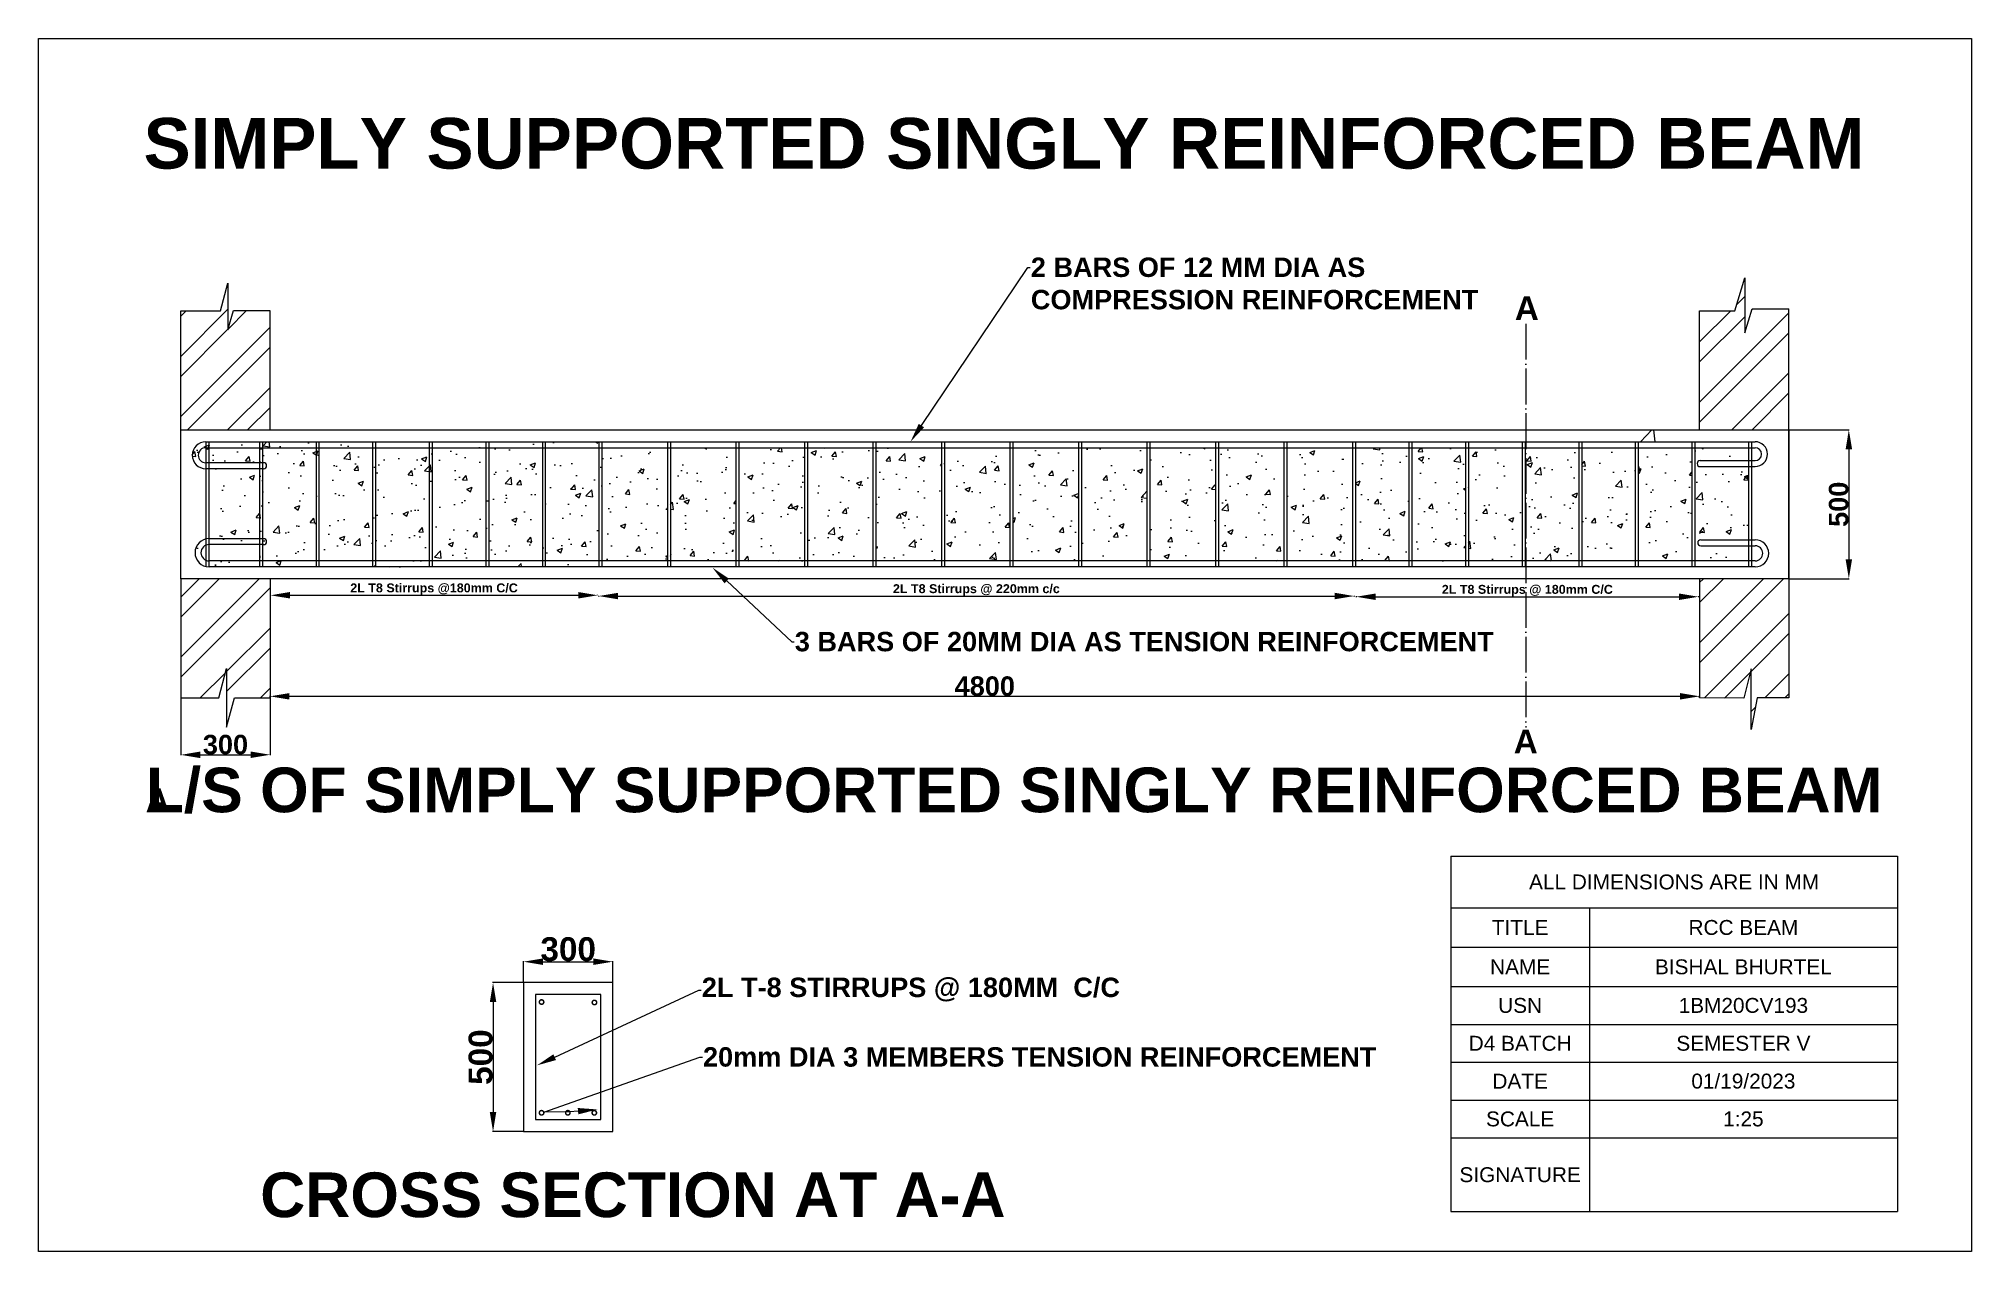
# Model space of a CAD drawing. Header units: millimetres. Extents: x 2503 to 8993, y 1389 to 5461.
import ezdxf
from ezdxf import colors
from ezdxf.entities.mleader import LeaderData, LeaderLine
from ezdxf.math import Vec2, Vec3

# ---------------------------------------------------------------- set-up
doc = ezdxf.new("R2010")
doc.units = ezdxf.units.MM
doc.linetypes.add('ACAD_ISO04W100', pattern=[30, 24, -3, 0, -3])
for name, color, linetype in [('dim', 30, 'Continuous'), ('hatches', 100, 'Continuous'), ('lables', 4, 'Continuous'), ('PRINT', 250, 'Continuous')]:
    doc.layers.add(name, color=color, linetype=linetype)
doc.styles.add('Annotative', font='Arial.ttf')
doc.styles.get("Standard").update_dxf_attribs({"font": 'Arial Bold.ttf', "height": 80})
doc.dimstyles.new('ISO-25', dxfattribs={"dimtxt": 65.18, "dimasz": 65.18, "dimexe": 1.25, "dimexo": 0.625, "dimtad": 1, "dimdec": 0, "dimtxsty": 'Standard', "dimcen": 2.5, "dimadec": 0, "dimazin": 0, "dimtfac": 1, "dimtdec": 0, "dimtmove": 0, "dimatfit": 3, "dimfxl": 0, "dimarcsym": 0})

# ---------------------------------------------------------------- blocks, each defined once
blk = doc.blocks.new('*D1')
at = {"layer": 'Defpoints', "color": 0}
for p in [(4431, 2361.7), (4131, 2291.3), (4431, 2291.3)]:
    blk.add_point(p, dxfattribs=at)
at = {"layer": 'dim', "color": 0, "lineweight": -2}
for p, q in [((4131, 2291.9), (4131, 2362.9)), ((4196.2, 2361.7), (4365.8, 2361.7)), ((4431, 2291.9), (4431, 2362.9))]:
    blk.add_line(p, q, dxfattribs=at)
at = {"layer": 'dim', "color": 0}
for points in [[(4196.2, 2372.6), (4196.2, 2350.8), (4131, 2361.7)], [(4365.8, 2372.6), (4365.8, 2350.8), (4431, 2361.7)]]:
    blk.add_solid(points, dxfattribs=at)
at = {"layer": 'dim', "color": 0, "insert": (4281, 2403.2), "char_height": 80, "attachment_point": 5}
blk.add_mtext('300', dxfattribs=at)
blk = doc.blocks.new('*D3')
at = {"layer": 'Defpoints', "color": 0}
for p in [(8379.9, 4147.6), (8379.9, 3647.6), (8581.2, 3647.6)]:
    blk.add_point(p, dxfattribs=at)
at = {"layer": 'dim', "color": 0, "lineweight": -2}
for p, q in [((8380.6, 4147.6), (8582.5, 4147.6)), ((8581.2, 4082.4), (8581.2, 3712.8)), ((8380.6, 3647.6), (8582.5, 3647.6))]:
    blk.add_line(p, q, dxfattribs=at)
at = {"layer": 'dim', "color": 0}
for points in [[(8570.4, 4082.4), (8592.1, 4082.4), (8581.2, 4147.6)], [(8570.4, 3712.8), (8592.1, 3712.8), (8581.2, 3647.6)]]:
    blk.add_solid(points, dxfattribs=at)
at = {"layer": 'dim', "color": 0, "insert": (8547.3, 3897.6), "char_height": 65.18, "attachment_point": 5, "rotation": 90}
blk.add_mtext('500', dxfattribs=at)
blk = doc.blocks.new('*D4')
at = {"layer": 'Defpoints', "color": 0}
for p in [(2979.9, 3247.6), (3279.9, 3248), (3280.2, 3056.6)]:
    blk.add_point(p, dxfattribs=at)
at = {"layer": 'dim', "color": 0, "lineweight": -2}
for p, q in [((2979.9, 3247), (2980.2, 3055)), ((3279.9, 3247.4), (3280.2, 3055.4)), ((3045.4, 3056.3), (3215, 3056.5))]:
    blk.add_line(p, q, dxfattribs=at)
at = {"layer": 'dim', "color": 0}
for points in [[(3045.4, 3067.2), (3045.4, 3045.4), (2980.2, 3056.2)], [(3215, 3067.4), (3215, 3045.7), (3280.2, 3056.6)]]:
    blk.add_solid(points, dxfattribs=at)
at = {"layer": 'dim', "color": 0, "insert": (3130.2, 3090.3), "char_height": 65.18, "attachment_point": 5, "rotation": 0.07829}
blk.add_mtext('300', dxfattribs=at)
blk = doc.blocks.new('*D5')
at = {"layer": 'Defpoints', "color": 0}
for p in [(3279.9, 3247.6), (8079.9, 3252.7), (8079.9, 3247.6)]:
    blk.add_point(p, dxfattribs=at)
at = {"layer": 'dim', "color": 0, "lineweight": -2}
for p, q in [((3279.9, 3248.2), (3279.9, 3254)), ((3345.1, 3252.7), (8014.8, 3252.7)), ((8079.9, 3248.2), (8079.9, 3254))]:
    blk.add_line(p, q, dxfattribs=at)
at = {"layer": 'dim', "color": 0}
for points in [[(3345.1, 3263.6), (3345.1, 3241.9), (3279.9, 3252.7)], [(8014.8, 3263.6), (8014.8, 3241.9), (8079.9, 3252.7)]]:
    blk.add_solid(points, dxfattribs=at)
at = {"layer": 'dim', "color": 0, "insert": (5679.9, 3286.6), "char_height": 65.18, "attachment_point": 5}
blk.add_mtext('4800', dxfattribs=at)
blk = doc.blocks.new('*D6')
at = {"layer": 'Defpoints', "color": 0}
for p in [(3281.3, 3592), (4379.9, 3592), (4379.9, 3592)]:
    blk.add_point(p, dxfattribs=at)
at = {"layer": 'lables', "color": 0, "lineweight": -2}
for p, q in [((3281.3, 3592.6), (3281.3, 3593.3)), ((3346.5, 3592), (4314.7, 3592)), ((4379.9, 3592.6), (4379.9, 3593.3))]:
    blk.add_line(p, q, dxfattribs=at)
at = {"layer": 'lables', "color": 0}
for points in [[(3346.5, 3602.9), (3346.5, 3581.2), (3281.3, 3592)], [(4314.7, 3602.9), (4314.7, 3581.2), (4379.9, 3592)]]:
    blk.add_solid(points, dxfattribs=at)
at = {"layer": 'lables', "color": 0, "insert": (3830.6, 3612.3), "char_height": 30, "attachment_point": 5}
blk.add_mtext('2L T8 Stirrups @180mm C/C', dxfattribs=at)
blk = doc.blocks.new('*D7')
at = {"layer": 'Defpoints', "color": 0}
for p in [(4383.2, 3590.5), (6920.2, 3590.5), (6920.2, 3589.4)]:
    blk.add_point(p, dxfattribs=at)
at = {"layer": 'lables', "color": 0, "lineweight": -2}
for p, q in [((4383.2, 3589.9), (4383.2, 3588.2)), ((4448.4, 3589.4), (6855, 3589.4)), ((6920.2, 3589.9), (6920.2, 3588.2))]:
    blk.add_line(p, q, dxfattribs=at)
at = {"layer": 'lables', "color": 0}
for points in [[(4448.4, 3600.3), (4448.4, 3578.6), (4383.2, 3589.4)], [(6855, 3600.3), (6855, 3578.6), (6920.2, 3589.4)]]:
    blk.add_solid(points, dxfattribs=at)
at = {"layer": 'lables', "color": 0, "insert": (5651.7, 3609.7), "char_height": 30, "attachment_point": 5}
blk.add_mtext('2L T8 Stirrups @ 220mm c/c', dxfattribs=at)
blk = doc.blocks.new('*D8')
at = {"layer": 'Defpoints', "color": 0}
for p in [(6927.1, 3589.5), (8076.4, 3589.5), (8076.4, 3587.1)]:
    blk.add_point(p, dxfattribs=at)
at = {"layer": 'lables', "color": 0, "lineweight": -2}
for p, q in [((6927.1, 3588.9), (6927.1, 3585.8)), ((6992.2, 3587.1), (8011.2, 3587.1)), ((8076.4, 3588.9), (8076.4, 3585.8))]:
    blk.add_line(p, q, dxfattribs=at)
at = {"layer": 'lables', "color": 0}
for points in [[(6992.2, 3598), (6992.2, 3576.2), (6927.1, 3587.1)], [(8011.2, 3598), (8011.2, 3576.2), (8076.4, 3587.1)]]:
    blk.add_solid(points, dxfattribs=at)
at = {"layer": 'lables', "color": 0, "insert": (7501.7, 3607.4), "char_height": 30, "attachment_point": 5}
blk.add_mtext('2L T8 Stirrups @ 180mm C/C', dxfattribs=at)
blk = doc.blocks.new('*D9')
at = {"layer": 'Defpoints', "color": 0, "linetype": 'ByBlock'}
for p in [(4131, 2291.3), (4028.7, 1791.3), (4131, 1791.3)]:
    blk.add_point(p, dxfattribs=at)
at = {"layer": 'lables', "color": 0, "linetype": 'ByBlock', "lineweight": -2}
for p, q in [((4130.4, 2291.3), (4027.4, 2291.3)), ((4028.7, 2226.1), (4028.7, 1856.5)), ((4130.4, 1791.3), (4027.4, 1791.3))]:
    blk.add_line(p, q, dxfattribs=at)
at = {"layer": 'lables', "color": 0, "linetype": 'ByBlock'}
for points in [[(4017.8, 2226.1), (4039.5, 2226.1), (4028.7, 2291.3)], [(4017.8, 1856.5), (4039.5, 1856.5), (4028.7, 1791.3)]]:
    blk.add_solid(points, dxfattribs=at)
at = {"layer": 'lables', "color": 0, "linetype": 'ByBlock', "insert": (3987.2, 2041.3), "char_height": 80, "attachment_point": 5, "rotation": 90}
blk.add_mtext('500', dxfattribs=at)
blk = doc.blocks.new('*T14')
at = {"layer": 'PRINT', "color": 0, "linetype": 'ByBlock', "lineweight": -2}
for p, q in [((0, 0), (1499.2, 0)), ((0, 0), (0, -1193.8)), ((1499.2, 0), (1499.2, -1193.8)), ((0, -173.7), (1499.2, -173.7)), ((465.3, -173.7), (465.3, -1193.8)), ((0, -305.9), (1499.2, -305.9)), ((0, -438.1), (1499.2, -438.1)), ((0, -565.1), (1499.2, -565.1)), ((0, -692.2), (1499.2, -692.2)), ((0, -819.2), (1499.2, -819.2)), ((0, -946.2), (1499.2, -946.2)), ((0, -1193.8), (1499.2, -1193.8))]:
    blk.add_line(p, q, dxfattribs=at)
at = {"layer": 'PRINT', "color": 0, "char_height": 50, "attachment_point": 5}
for s, insert, width in [('{\\fArial|b0|i0|c0|p0;\\C256;ALL DIMENSIONS ARE IN MM}', (749.6, -86.9), 1496.15), ('{\\fArial|b0|i0|c0|p34;TITLE}', (232.6, -239.8), 462.254), ('{\\fArial|b0|i0|c0|p34;RCC BEAM}', (982.2, -239.8), 1030.897), ('{\\fArial|b0|i0|c0|p34;NAME}', (232.6, -372), 462.254), ('{\\fArial|b0|i0|c0|p34;BISHAL BHURTEL}', (982.2, -372), 1030.897), ('{\\fArial|b0|i0|c0|p34;1BM20CV193}', (982.2, -501.6), 1030.897), ('{\\fArial|b0|i0|c0|p34;SEMESTER V}', (982.2, -628.7), 1030.897), ('{\\fArial|b0|i0|c0|p34;01/19/2023}', (982.2, -755.7), 1030.897), ('{\\fArial|b0|i0|c0|p34;1:25}', (982.2, -882.7), 1030.897)]:
    blk.add_mtext(s, dxfattribs=dict(at, insert=insert, width=width))
at = {"layer": 'PRINT', "color": 0, "char_height": 50, "width": 462.254, "attachment_point": 5, "style": 'Annotative'}
for s, insert in [('USN', (232.6, -501.6)), ('D4 BATCH', (232.6, -628.7)), ('DATE', (232.6, -755.7)), ('SCALE', (232.6, -882.7)), ('SIGNATURE', (232.6, -1070))]:
    blk.add_mtext(s, dxfattribs=dict(at, insert=insert))

msp = doc.modelspace()

# ---------------------------------------------------------------- hatches: boundary and pattern name
at = {"layer": 'hatches'}
h = msp.add_hatch(dxfattribs=at)
h.set_pattern_fill('ANSI32', color=256, scale=15)
h.paths.add_polyline_path([(3279.9, 4548.3), (3157.2, 4548.3), (3138.1, 4483.1), (3138.1, 4640.5), (3113.7, 4547.6), (2979.9, 4547.6), (2979.9, 4147.6), (3279.9, 4147.6)])
h.paths.add_polyline_path([(3279.9, 3647.6), (2979.9, 3647.6), (2979.9, 3247.6), (3108.2, 3247.6), (3133.7, 3346.3), (3133.7, 3148.8), (3160, 3248), (3279.9, 3248)])
h.paths.add_polyline_path([(8379.9, 4554.1), (8256.8, 4554.1), (8231.9, 4473.3), (8231.9, 4658.5), (8198, 4547.6), (8079.9, 4547.6), (8079.9, 4147.6), (8379.9, 4147.6)])
h.paths.add_polyline_path([(8379.9, 3647.6), (8079.9, 3647.6), (8079.9, 3247.6), (8228.3, 3246.5), (8252.8, 3345.3), (8252.8, 3141), (8273.5, 3247.6), (8379.9, 3247.6)])
h = msp.add_hatch(dxfattribs=at)
h.set_pattern_fill('AR-CONC', color=256, scale=15)
h.paths.add_polyline_path([(8379.9, 4147.6), (2979.9, 4147.6), (2979.9, 3647.6), (8379.9, 3647.6)])
h.paths.add_polyline_path([(3064.2, 4017, -1), (3064.2, 4107.6), (8266.3, 4107.6, -1), (8266.3, 4024.1), (8254.2, 4024.1), (8254.2, 3778.2), (8266.9, 3778.2, -1), (8266.9, 3687.6), (3075.3, 3687.6, -0.888071), (3064.2, 3780.8)], flags=16)
h.paths.add_polyline_path([(3074.2, 4037), (3064.2, 4037, -1), (3064.2, 4087.6), (8266.3, 4087.6, -1), (8266.3, 4044.1), (8244.2, 4044.1), (8244.2, 3758.2), (8266.9, 3758.2, -1), (8266.9, 3707.6), (3075.3, 3707.6, -0.980147), (3074.2, 3762.1)], flags=0)
h.paths.add_polyline_path([(3244.2, 4017), (3254.2, 4017), (3254.2, 3782.1), (3258.3, 3782.1, -1), (3258.3, 3762.1), (3254.2, 3762.1), (3254.2, 3707.6), (3244.2, 3707.6)], flags=0)
h = msp.add_hatch(dxfattribs=at)
h.set_pattern_fill('AR-CONC', color=256, scale=15)
h.paths.add_polyline_path([(8379.9, 4147.6), (2979.9, 4147.6), (2979.9, 3647.6), (8379.9, 3647.6)])
h.paths.add_polyline_path([(3064.2, 4017, -1), (3064.2, 4107.6), (8266.3, 4107.6, -1), (8266.3, 4024.1), (8254.2, 4024.1), (8254.2, 3778.2), (8266.9, 3778.2, -1), (8266.9, 3687.6), (3075.3, 3687.6, -0.888071), (3064.2, 3780.8)], flags=16)
h.paths.add_polyline_path([(3074.2, 4037), (3064.2, 4037, -1), (3064.2, 4087.6), (8266.3, 4087.6, -1), (8266.3, 4044.1), (8244.2, 4044.1), (8244.2, 3758.2), (8266.9, 3758.2, -1), (8266.9, 3707.6), (3075.3, 3707.6, -0.980147), (3074.2, 3762.1)], flags=0)
h.paths.add_polyline_path([(3254.2, 4017), (3254.2, 3782.1), (3258.3, 3782.1, -1), (3258.3, 3762.1), (3254.2, 3762.1), (3254.2, 3707.6), (3244.2, 3707.6), (3244.2, 4017)], flags=0)
h.paths.add_polyline_path([(8244.2, 4087.6), (8064.2, 4087.6), (8064.2, 3707.6), (8244.2, 3707.6), (8244.2, 3758.2), (8083.9, 3758.2, -1), (8083.9, 3778.2), (8244.2, 3778.2), (8244.2, 4024.1), (8081.8, 4024.1, -1), (8081.8, 4044.1), (8244.2, 4044.1)], flags=0)
h = msp.add_hatch(dxfattribs=at)
h.set_pattern_fill('AR-CONC', color=256)
h.paths.add_polyline_path([(3244.2, 4017), (3074.2, 4017), (3074.2, 3782.1), (3244.2, 3782.1)], flags=16)
h.paths.add_polyline_path([(3434.2, 4087.6), (3254.2, 4087.6), (3254.2, 4037), (3258.3, 4037, -1), (3258.3, 4017), (3254.2, 4017), (3254.2, 3782.1), (3258.3, 3782.1, -1), (3258.3, 3762.1), (3254.2, 3762.1), (3254.2, 3707.6), (3258.3, 3707.6), (3434.2, 3707.6)], flags=16)
h.paths.add_polyline_path([(3624.2, 4087.6), (3444.2, 4087.6), (3444.2, 3707.6), (3624.2, 3707.6)], flags=16)
h.paths.add_polyline_path([(3814.2, 4087.6), (3634.2, 4087.6), (3634.2, 3707.6), (3814.2, 3707.6)], flags=16)
h.paths.add_polyline_path([(4004.2, 4087.6), (3824.2, 4087.6), (3824.2, 3707.6), (4004.2, 3707.6)], flags=16)
h.paths.add_polyline_path([(4194.2, 4087.6), (4014.2, 4087.6), (4014.2, 3707.6), (4194.2, 3707.6)], flags=16)
h.paths.add_polyline_path([(4384.2, 4087.6), (4204.2, 4087.6), (4204.2, 3707.6), (4384.2, 3707.6)], flags=16)
h.paths.add_polyline_path([(4614.2, 4087.6), (4394.2, 4087.6), (4394.2, 3707.6), (4614.2, 3707.6)])
h.paths.add_polyline_path([(4844.2, 4087.6), (4624.2, 4087.6), (4624.2, 3707.6), (4844.2, 3707.6)])
h.paths.add_polyline_path([(5074.2, 4087.6), (4854.2, 4087.6), (4854.2, 3707.6), (5074.2, 3707.6)])
h.paths.add_polyline_path([(5304.2, 4087.6), (5084.2, 4087.6), (5084.2, 3707.6), (5304.2, 3707.6)])
h.paths.add_polyline_path([(3244.2, 4087.6), (3074.2, 4087.6), (3074.2, 4037), (3244.2, 4037)], flags=16)
h.paths.add_polyline_path([(3074.2, 4017), (3064.2, 4017, -1), (3064.2, 4107.6), (4394.2, 4107.6), (4394.2, 3687.6), (3075.3, 3687.6, -0.988499), (3074.2, 3782.1)])
h = msp.add_hatch(dxfattribs=at)
h.set_pattern_fill('AR-CONC', color=256)
h.paths.add_polyline_path([(3244.2, 4017), (3074.2, 4017), (3074.2, 3782.1), (3244.2, 3782.1)])
h.paths.add_polyline_path([(3434.2, 4087.6), (3254.2, 4087.6), (3254.2, 4037), (3258.3, 4037, -1), (3258.3, 4017), (3254.2, 4017), (3254.2, 3782.1), (3258.3, 3782.1, -1), (3258.3, 3762.1), (3254.2, 3762.1), (3254.2, 3707.6), (3258.3, 3707.6), (3434.2, 3707.6)])
h.paths.add_polyline_path([(3624.2, 4087.6), (3444.2, 4087.6), (3444.2, 3707.6), (3624.2, 3707.6)])
h.paths.add_polyline_path([(3814.2, 4087.6), (3634.2, 4087.6), (3634.2, 3707.6), (3814.2, 3707.6)])
h.paths.add_polyline_path([(4004.2, 4087.6), (3824.2, 4087.6), (3824.2, 3707.6), (4004.2, 3707.6)])
h.paths.add_polyline_path([(4194.2, 4087.6), (4014.2, 4087.6), (4014.2, 3707.6), (4194.2, 3707.6)])
h.paths.add_polyline_path([(4384.2, 4087.6), (4204.2, 4087.6), (4204.2, 3707.6), (4384.2, 3707.6)])
h.paths.add_polyline_path([(3244.2, 4087.6), (3074.2, 4087.6), (3074.2, 4037), (3244.2, 4037)])
h = msp.add_hatch(dxfattribs=at)
h.set_pattern_fill('AR-CONC', color=256)
h.paths.add_polyline_path([(5764.2, 4087.6), (5544.2, 4087.6), (5544.2, 3707.6), (5764.2, 3707.6)])
h.paths.add_polyline_path([(5534.2, 4087.6), (5314.2, 4087.6), (5314.2, 3707.6), (5534.2, 3707.6)])
h.paths.add_polyline_path([(5994.2, 4087.6), (5774.2, 4087.6), (5774.2, 3707.6), (5994.2, 3707.6)])
h.paths.add_polyline_path([(6224.2, 4087.6), (6004.2, 4087.6), (6004.2, 3707.6), (6224.2, 3707.6)])
h.paths.add_polyline_path([(6454.2, 4087.6), (6234.2, 4087.6), (6234.2, 3707.6), (6454.2, 3707.6)])
h.paths.add_polyline_path([(6684.2, 4087.6), (6464.2, 4087.6), (6464.2, 3707.6), (6684.2, 3707.6)])
h.paths.add_polyline_path([(6914.2, 4087.6), (6694.2, 4087.6), (6694.2, 3707.6), (6914.2, 3707.6)])
h.paths.add_polyline_path([(8054.2, 4087.6), (7874.2, 4087.6), (7874.2, 3707.6), (8054.2, 3707.6)])
h.paths.add_polyline_path([(8244.2, 4024.1), (8081.8, 4024.1, -1), (8081.8, 4044.1), (8244.2, 4044.1), (8244.2, 4087.6), (8064.2, 4087.6), (8064.2, 3707.6), (8244.2, 3707.6), (8244.2, 3758.2), (8083.9, 3758.2, -1), (8083.9, 3778.2), (8244.2, 3778.2)])
h.paths.add_polyline_path([(7864.2, 4087.6), (7684.2, 4087.6), (7684.2, 3707.6), (7864.2, 3707.6)])
h.paths.add_polyline_path([(7674.2, 4087.6), (7494.2, 4087.6), (7494.2, 3707.6), (7674.2, 3707.6)])
h.paths.add_polyline_path([(7484.2, 4087.6), (7304.2, 4087.6), (7304.2, 3707.6), (7484.2, 3707.6)])
h.paths.add_polyline_path([(7294.2, 4087.6), (7114.2, 4087.6), (7114.2, 3707.6), (7294.2, 3707.6)])
h.paths.add_polyline_path([(7104.2, 4087.6), (6924.2, 4087.6), (6924.2, 3707.6), (7104.2, 3707.6)])

# ---------------------------------------------------------------- linework, layer by layer
for p, q in [((3113.7, 4547.6), (3138.1, 4640.5)), ((3138.1, 4640.5), (3138.1, 4483.1)), ((8198, 4547.6), (8231.9, 4658.5)), ((8231.9, 4658.5), (8231.9, 4473.3)), ((2979.9, 4147.6), (2979.9, 4547.6)), ((2979.9, 4547.6), (3113.7, 4547.6)), ((3138.1, 4483.1), (3157.2, 4548.3)), ((3157.2, 4548.3), (3279.9, 4548.3)), ((3279.9, 4147.6), (3279.9, 4547.6)), ((8079.9, 4147.6), (8079.9, 4547.6)), ((8079.9, 4547.6), (8198, 4547.6)), ((8231.9, 4473.3), (8256.8, 4554.1)), ((8256.8, 4554.1), (8379.9, 4554.1)), ((8379.9, 3647.6), (8379.9, 4554.1)), ((3064.2, 4107.6), (8266.3, 4107.6)), ((3064.2, 4107.6), (3064.2, 3688.9)), ((3074.2, 4107.6), (3074.2, 3688.9)), ((3244.2, 4107.6), (3244.2, 3688.9)), ((3254.2, 4107.6), (3254.2, 3688.9)), ((3434.2, 4107.6), (3434.2, 3688.9)), ((3444.2, 4107.6), (3444.2, 3688.9)), ((3624.2, 4107.6), (3624.2, 3688.9)), ((3634.2, 4107.6), (3634.2, 3688.9)), ((3814.2, 4107.6), (3814.2, 3688.9)), ((3824.2, 4107.6), (3824.2, 3688.9)), ((4004.2, 4107.6), (4004.2, 3688.9)), ((4014.2, 4107.6), (4014.2, 3688.9)), ((4194.2, 4107.6), (4194.2, 3688.9)), ((4204.2, 4107.6), (4204.2, 3688.9)), ((4384.2, 4107.6), (4384.2, 3688.9)), ((4394.2, 4107.6), (4394.2, 3688.9)), ((4614.2, 4107.6), (4614.2, 3688.9)), ((4624.2, 4107.6), (4624.2, 3688.9)), ((4844.2, 4107.6), (4844.2, 3688.9)), ((4854.2, 4107.6), (4854.2, 3688.9)), ((5074.2, 4107.6), (5074.2, 3688.9)), ((5084.2, 4107.6), (5084.2, 3688.9)), ((5304.2, 4107.6), (5304.2, 3688.9)), ((5314.2, 4107.6), (5314.2, 3688.9)), ((5534.2, 4107.6), (5534.2, 3688.9)), ((5544.2, 4107.6), (5544.2, 3688.9)), ((5764.2, 4107.6), (5764.2, 3688.9)), ((5774.2, 4107.6), (5774.2, 3688.9)), ((5994.2, 4107.6), (5994.2, 3688.9)), ((6004.2, 4107.6), (6004.2, 3688.9)), ((6224.2, 4107.6), (6224.2, 3688.9)), ((6234.2, 4107.6), (6234.2, 3688.9)), ((6454.2, 4107.6), (6454.2, 3688.9)), ((6464.2, 4107.6), (6464.2, 3688.9)), ((6684.2, 4107.6), (6684.2, 3688.9)), ((6694.2, 4107.6), (6694.2, 3688.9)), ((6914.2, 4107.6), (6914.2, 3688.9)), ((6924.2, 4107.6), (6924.2, 3688.9)), ((7104.2, 4107.6), (7104.2, 3688.9)), ((7114.2, 4107.6), (7114.2, 3688.9)), ((7294.2, 4107.6), (7294.2, 3688.9)), ((7304.2, 4107.6), (7304.2, 3688.9)), ((7484.2, 4107.6), (7484.2, 3688.9)), ((7494.2, 4107.6), (7494.2, 3688.9)), ((7674.2, 4107.6), (7674.2, 3688.9)), ((7684.2, 4107.6), (7684.2, 3688.9)), ((7864.2, 4107.6), (7864.2, 3688.9)), ((7874.2, 4107.6), (7874.2, 3688.9)), ((8054.2, 4107.6), (8054.2, 3688.9)), ((8064.2, 4107.6), (8064.2, 3688.9)), ((8244.2, 4107.6), (8244.2, 3688.9)), ((8254.2, 4107.6), (8254.2, 3688.9)), ((3064.2, 4087.6), (8266.3, 4087.6)), ((3258.3, 4037), (3064.2, 4037)), ((8081.8, 4044.1), (8266.3, 4044.1)), ((8081.8, 4024.1), (8266.3, 4024.1)), ((3258.3, 4017), (3064.2, 4017)), ((3258.3, 3782.1), (3075.3, 3782.1)), ((8083.9, 3778.2), (8266.9, 3778.2)), ((3258.3, 3762.1), (3075.3, 3762.1)), ((3258.3, 3762.1), (3075.3, 3762.1)), ((8266.9, 3707.6), (3075.3, 3707.6)), ((3258.3, 3707.6), (3075.3, 3707.6)), ((8083.9, 3758.2), (8266.9, 3758.2)), ((2979.9, 3647.6), (2979.9, 3247.6)), ((8266.9, 3687.6), (3075.3, 3687.6)), ((3279.9, 3647.6), (3279.9, 3247.6)), ((8079.9, 3647.6), (8079.9, 3247.6)), ((8379.9, 3647.6), (8379.9, 3247.6)), ((3108.2, 3247.6), (3133.7, 3346.3)), ((3133.7, 3346.3), (3133.7, 3148.8)), ((8252.8, 3345.3), (8228.3, 3246.5)), ((8252.8, 3141), (8252.8, 3345.3)), ((2979.9, 3247.6), (3108.2, 3247.6)), ((3133.7, 3148.8), (3160, 3248)), ((3160, 3248), (3279.9, 3248)), ((8228.3, 3246.5), (8079.9, 3247.6)), ((8273.5, 3247.6), (8252.8, 3141)), ((8379.9, 3247.6), (8273.5, 3247.6))]:
    msp.add_line(p, q)
for points in [[(2979.9, 4147.6), (8379.9, 4147.6), (8379.9, 3647.6), (2979.9, 3647.6)], [(4431, 2291.3), (4131, 2291.3), (4131, 1791.3), (4431, 1791.3)], [(4391, 2251.3), (4171, 2251.3), (4171, 1831.3), (4391, 1831.3)]]:
    msp.add_lwpolyline(points, close=True)
at = {"const_width": 5}
for points in [[(4184.1, 2226.2, 1), (4199.1, 2226.2, 1)], [(4361.7, 2224.7, 1), (4376.7, 2224.7, 1)], [(4184.1, 1854.3, 1), (4199.1, 1854.3, 1)], [(4272.3, 1854.3, 1), (4287.3, 1854.3, 1)], [(4361.2, 1854.3, 1), (4376.2, 1854.3, 1)]]:
    msp.add_lwpolyline(points, format="xyb", close=True, dxfattribs=at)
for centre, radius, start, end in [((3064.2, 4062.3), 45.3, 90, 270), ((8266.3, 4065.9), 41.7, 270, 90), ((3064.2, 4062.3), 25.3, 90, 270), ((3258.3, 4027), 10, 270, 90), ((8081.8, 4034.1), 10, 90, 270), ((8266.3, 4065.9), 21.7, 270, 90), ((3075.3, 3734.9), 47.3, 90, 270), ((3258.3, 3772.1), 10, 270, 90), ((8083.9, 3768.2), 10, 90, 270), ((8266.9, 3732.9), 45.3, 270, 90), ((3075.3, 3734.9), 27.3, 90, 270), ((8266.9, 3732.9), 25.3, 270, 90)]:
    msp.add_arc(centre, radius, start, end)
at = {"layer": 'lables', "linetype": 'ACAD_ISO04W100', "ltscale": 5}
msp.add_line((7496.4, 4503.2), (7496.4, 3148), dxfattribs=at)
at = {"layer": 'lables', "linetype": 'ByBlock'}
msp.add_lwpolyline([(2502.9, 5461.1), (8992.6, 5461.1), (8992.6, 1389), (2502.9, 1389)], close=True, dxfattribs=at)

# ---------------------------------------------------------------- block references
msp.add_blockref('*T14', (7244.9, 2716.1))

# ---------------------------------------------------------------- texts
at = {"layer": 'lables'}
for s, p in [('L/S OF SIMPLY SUPPORTED SINGLY REINFORCED BEAM', (2862.4, 2863.5)), ('CROSS SECTION AT A-A', (3246.9, 1503.9))]:
    msp.add_text(s, height=150, dxfattribs=at).set_placement(p)
at = {"layer": 'lables', "insert": (2855.1, 5194.7), "char_height": 170, "attachment_point": 1}
msp.add_mtext_dynamic_manual_height_columns('SIMPLY SUPPORTED SINGLY REINFORCED BEAM', width=5851.875, gutter_width=12.5, heights=[0], dxfattribs=at)
at = {"layer": 'lables', "linetype": 'ByBlock', "char_height": 80, "attachment_point": 1}
for insert in [(7459.7, 4595.9), (7456, 3141.2), (2862.4, 2943.5)]:
    msp.add_mtext_dynamic_manual_height_columns('A', width=338.352, gutter_width=400, heights=[0], dxfattribs=dict(at, insert=insert))

# ---------------------------------------------------------------- dimensions: what is measured, and where the dimension line sits
at = {"layer": 'dim'}
dim = msp.add_linear_dim(base=(8581.2, 3647.6), p1=(8379.9, 4147.6), p2=(8379.9, 3647.6), angle=90, dimstyle='ISO-25', dxfattribs=at)
dim.commit()
dim.dimension.update_dxf_attribs({"geometry": '*D3', "text_midpoint": (8547.3, 3897.6)})
dim = msp.add_linear_dim(base=(8079.9, 3252.7), p1=(3279.9, 3247.6), p2=(8079.9, 3247.6), dimstyle='ISO-25', dxfattribs=at)
dim.commit()
dim.dimension.update_dxf_attribs({"geometry": '*D5', "text_midpoint": (5679.9, 3286.6)})
dim = msp.add_aligned_dim(p1=(2979.9, 3247.6), p2=(3279.9, 3248), distance=-191.4, dimstyle='ISO-25', dxfattribs=at)
dim.commit()
dim.dimension.update_dxf_attribs({"geometry": '*D4', "text_midpoint": (3130.2, 3090.3)})
dim = msp.add_linear_dim(base=(4431, 2361.7), p1=(4131, 2291.3), p2=(4431, 2291.3), dimstyle='ISO-25', override={"dimtxt": 65.18, "dimasz": 65.18}, dxfattribs=at)
dim.commit()
dim.dimension.update_dxf_attribs({"geometry": '*D1', "text_midpoint": (4281, 2403.2)})
at = {"layer": 'lables'}
for base, p1, p2, text, picture, middle in [((4379.9, 3592), (3281.3, 3592), (4379.9, 3592), '2L T8 Stirrups @180mm C/C', '*D6', (3830.6, 3612.3)), ((6920.2, 3589.4), (4383.2, 3590.5), (6920.2, 3590.5), '2L T8 Stirrups @ 220mm c/c', '*D7', (5651.7, 3609.7)), ((8076.4, 3587.1), (6927.1, 3589.5), (8076.4, 3589.5), '2L T8 Stirrups @ 180mm C/C', '*D8', (7501.7, 3607.4))]:
    dim = msp.add_linear_dim(base=base, p1=p1, p2=p2, text=text, dimstyle='ISO-25', override={"dimtxt": 30}, dxfattribs=at)
    dim.commit()
    dim.dimension.update_dxf_attribs({"geometry": picture, "text_midpoint": middle})
at = {"layer": 'lables', "linetype": 'ByBlock'}
dim = msp.add_linear_dim(base=(4028.7, 1791.3), p1=(4131, 2291.3), p2=(4131, 1791.3), angle=90, dimstyle='ISO-25', dxfattribs=at)
dim.commit()
dim.dimension.update_dxf_attribs({"geometry": '*D9', "text_midpoint": (3987.2, 2041.3)})

# ---------------------------------------------------------------- leaders
at = {"layer": 'lables'}
ml = msp.add_multileader_mtext('Standard', dxfattribs=at)
ml.set_content('2 BARS OF 12 MM DIA AS COMPRESSION REINFORCEMENT', color=256)
ml.set_leader_properties()
ml.build(insert=Vec2(0, 0))
ml.multileader.update_dxf_attribs({"arrow_head_size": 65.2})
ctx = ml.context
ctx.base_point, ctx.char_height, ctx.arrow_head_size, ctx.plane_origin = Vec3(5832.5, 4692.9), 65.18, 65.2, Vec3(5430.6, 4107.7)
notes = []
notes.append((ctx, [(0, (1, 1, 0), (5824.5, 4692.9), (1, 0), 8, [(0, [(5430.6, 4107.7)], 0, [])])]))
ctx.mtext.insert, ctx.mtext.width, ctx.mtext.flow_direction = Vec3(5834.5, 4726.1), 1500.526, 5
ml = msp.add_multileader_mtext('Standard', dxfattribs=at)
ml.set_content('3 BARS OF 20MM DIA AS TENSION REINFORCEMENT', color=256)
ml.set_leader_properties()
ml.build(insert=Vec2(0, 0))
ml.multileader.update_dxf_attribs({"arrow_head_size": 65.2})
ctx = ml.context
ctx.base_point, ctx.char_height, ctx.arrow_head_size, ctx.plane_origin = Vec3(5039.9, 3436.1), 65.18, 65.2, Vec3(4765.7, 3684.5)
notes.append((ctx, [(0, (1, 1, 0), (5031.9, 3436.1), (1, 0), 8, [(0, [(4765.7, 3684.5)], 0, [])])]))
ctx.mtext.insert, ctx.mtext.width, ctx.mtext.flow_direction = Vec3(5041.9, 3469.2), 2381.924, 5
ml = msp.add_multileader_mtext('Standard', dxfattribs=at)
ml.set_content('2L T-8 STIRRUPS @ 180MM  C/C', color=256)
ml.set_leader_properties()
ml.build(insert=Vec2(0, 0))
ml.multileader.update_dxf_attribs({"arrow_head_size": 65.2})
ctx = ml.context
ctx.base_point, ctx.char_height, ctx.arrow_head_size, ctx.plane_origin = Vec3(4727.8, 2265.9), 65.18, 65.2, Vec3(4176.5, 2013.6)
notes.append((ctx, [(0, (1, 1, 0), (4719.8, 2265.9), (1, 0), 8, [(0, [(4176.5, 2013.6)], 0, [])])]))
ctx.mtext.insert, ctx.mtext.flow_direction = Vec3(4729.8, 2308.1), 5
ml = msp.add_multileader_mtext('Standard', dxfattribs=at)
ml.set_content('20mm DIA 3 MEMBERS TENSION REINFORCEMENT', color=256)
ml.set_leader_properties()
ml.build(insert=Vec2(0, 0))
ml.multileader.update_dxf_attribs({"arrow_head_size": 65.2})
ctx = ml.context
ctx.base_point, ctx.char_height, ctx.arrow_head_size, ctx.plane_origin = Vec3(4731.6, 2041.3), 65.18, 65.2, Vec3(4379, 1865.5)
notes.append((ctx, [(0, (1, 1, 0), (4723.6, 2041.3), (1, 0), 8, [(2, [(4379, 1865.5), (4286.7, 1857.2), (4198.7, 1856.8)], 0, [])])]))
ctx.mtext.insert, ctx.mtext.flow_direction = Vec3(4733.6, 2074.5), 5
for ctx, leaders in notes:
    for number, flags, end, landing, length, lines in leaders:
        leader = LeaderData()
        leader.index, (leader.has_last_leader_line, leader.has_dogleg_vector, leader.attachment_direction) = number, flags
        leader.last_leader_point, leader.dogleg_vector, leader.dogleg_length = Vec3(end), Vec3(landing), length
        for number, points, colour, breaks in lines:
            line = LeaderLine()
            line.index, line.vertices, line.color, line.breaks = number, Vec3.list(points), colors.encode_raw_color(colour), breaks
            leader.lines.append(line)
        ctx.leaders.append(leader)

doc.saveas('drawing.dxf')
